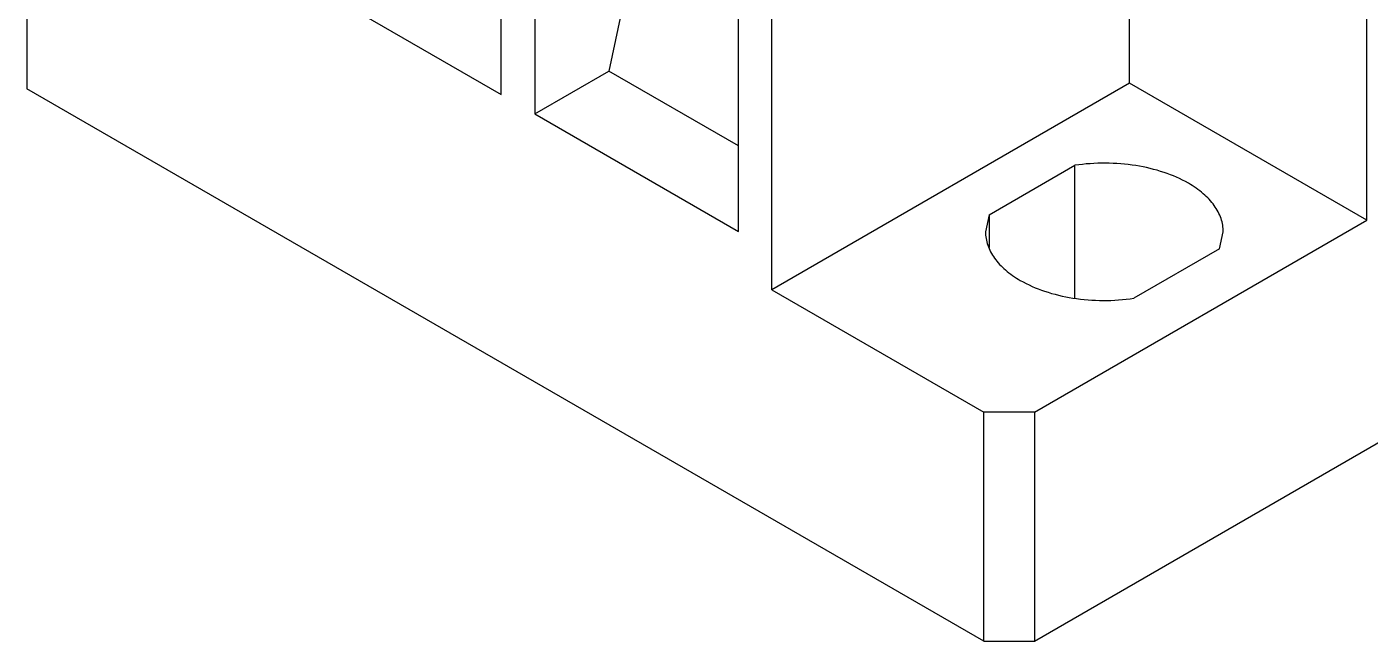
# Model space of a CAD drawing. Header units: millimetres. Extents: x 10.6 to 82, y 34.2 to 95.1.
# Drawn here: x 10.58 to 38.82, y 34.2 to 47.12 of the extents above; entities that cross this region are included whole.
import ezdxf

# ---------------------------------------------------------------- set-up
doc = ezdxf.new("R2010")
doc.units = ezdxf.units.MM
doc.header["$LTSCALE"] = 8.408249
doc.layers.get('0').update_dxf_attribs({"linetype": 'CONTINUOUS'})

msp = doc.modelspace()

# ---------------------------------------------------------------- linework, layer by layer
at = {"color": 7}
for p, q in [((38.745, 43.052), (38.745, 59.709)), ((10.581, 58.063), (10.581, 45.816)), ((33.76, 45.93), (33.76, 56.708)), ((20.551, 45.694), (20.551, 52.307)), ((21.258, 51.899), (21.258, 45.285)), ((23.521, 49.531), (22.814, 46.183)), ((25.536, 42.815), (25.536, 49.429)), ((26.243, 41.591), (26.243, 49.021)), ((16.273, 48.163), (20.551, 45.694)), ((21.258, 45.285), (22.814, 46.183)), ((25.536, 44.612), (22.814, 46.183)), ((30.698, 34.201), (10.581, 45.816)), ((33.76, 45.93), (26.243, 41.591)), ((38.745, 43.052), (33.76, 45.93)), ((21.258, 45.285), (25.536, 42.815)), ((30.807, 43.164), (32.611, 44.206)), ((32.611, 41.416), (32.611, 44.206)), ((30.807, 43.164), (30.73, 42.807)), ((30.807, 43.164), (30.807, 42.479)), ((31.759, 39.019), (38.745, 43.052)), ((35.652, 42.45), (35.729, 42.807)), ((35.652, 42.45), (33.848, 41.409)), ((26.243, 41.591), (30.698, 39.019)), ((31.759, 34.201), (43.907, 41.215)), ((31.759, 39.019), (30.698, 39.019)), ((30.698, 34.201), (30.698, 39.019)), ((31.759, 39.019), (31.759, 34.201)), ((30.698, 34.201), (31.759, 34.201))]:
    msp.add_line(p, q, dxfattribs=at)
for points, knots in [([(34.997, 43.828), (34.836, 43.921), (34.474, 44.077), (33.884, 44.217), (33.252, 44.266), (32.823, 44.237), (32.611, 44.206)], [0, 0, 0, 0, 0.227927, 0.47729, 0.738428, 1, 1, 1, 1]), ([(35.73, 42.807), (35.73, 42.855), (35.721, 42.95), (35.672, 43.142), (35.544, 43.378), (35.306, 43.627), (35.107, 43.765), (34.997, 43.828)], [0, 0, 0, 0, 0.108161, 0.218352, 0.451354, 0.710423, 1, 1, 1, 1]), ([(30.73, 42.807), (30.73, 42.76), (30.738, 42.664), (30.788, 42.472), (30.915, 42.237), (31.153, 41.987), (31.352, 41.85), (31.462, 41.787)], [0, 0, 0, 0, 0.108161, 0.218352, 0.451354, 0.710423, 1, 1, 1, 1]), ([(31.462, 41.787), (31.623, 41.693), (31.985, 41.537), (32.575, 41.398), (33.207, 41.348), (33.636, 41.378), (33.848, 41.409)], [0, 0, 0, 0, 0.227927, 0.47729, 0.738428, 1, 1, 1, 1])]:
    msp.add_open_spline(points, degree=3, knots=knots, dxfattribs=at)

doc.saveas('drawing.dxf')
